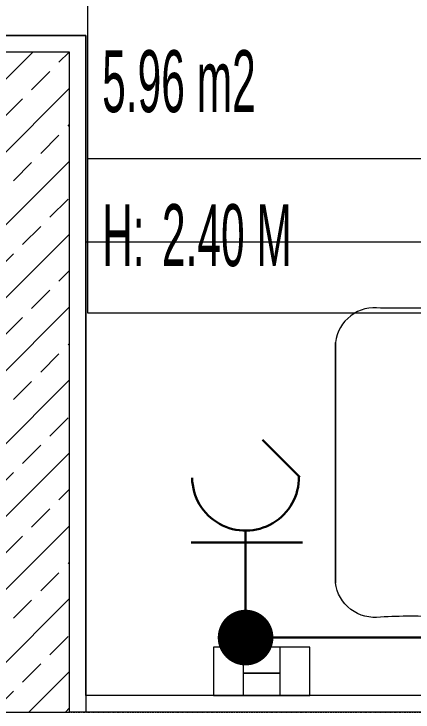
# Model space of a CAD drawing. Extents: x -1439 to 23780, y -1362 to 4476.
# Drawn here: x 1255.8 to 1304.2, y 345 to 429.6 of the extents above; entities that cross this region are included whole.
import ezdxf
from ezdxf.enums import TextEntityAlignment as Align

# ---------------------------------------------------------------- set-up
doc = ezdxf.new("R2010")
doc.units = 0
doc.header["$MEASUREMENT"] = 0
doc.linetypes.add('Audi$0$DASHDOT2', pattern=[0.5, 0.25, -0.125, 0, -0.125])
doc.layers.get('0').update_dxf_attribs({"color": 9, "lineweight": 9})
for name, color, linetype, lineweight in [('Audi$0$01', 8, 'Continuous', 9), ('Audi$0$05V', 8, 'Continuous', 9), ('Audi$0$09W', 8, 'Continuous', 9), ('Audi$0$10', 8, 'Continuous', 9), ('Audi$0$11', 8, 'Continuous', 9), ('Audi$0$14', 8, 'Continuous', 9), ('Audi$0$21', 8, 'Continuous', 9), ('Audi$0$24', 8, 'Audi$0$DASHDOT2', 9), ('Audi$0$35', 8, 'Continuous', 9), ('E-KABLO', 7, 'Continuous', 30), ('E-KAPAKLI PRİZ', 7, 'Continuous', 30)]:
    doc.layers.add(name, color=color, linetype=linetype, lineweight=lineweight)
doc.styles.add('Audi$0$Arial', font='arial.ttf', dxfattribs={"height": 2.5})
doc.styles.add('Audi$0$MuuM_TEXT-STANDART', font='ARIALN.TTF')

# ---------------------------------------------------------------- blocks, each defined once
blk = doc.blocks.new('Audi$0$sıvı sabunluk plan')
for points in [[(5.850000000002363, 1.299999999990177), (2.3647e-12, 1.299999999999998), (2.36469e-11, 13), (5.850000000023647, 12.99999999999017), (5.850000000002363, 1.299999999990177)], [(3.150000000008913, 4.89999999999345), (8.913e-12, 4.899999999997541), (1.70985e-11, 9.399999999997544), (3.150000000017098, 9.399999999993447), (3.150000000008913, 4.89999999999345)], [(5.850000000008913, 4.899999999990176), (3.150000000008913, 4.89999999999345), (3.150000000017098, 9.399999999993447), (5.850000000017098, 9.399999999990175), (5.850000000008913, 4.899999999990176)]]:
    blk.add_lwpolyline(points)
blk = doc.blocks.new('Audi$0$LAVABO BATARYA PLAN')
at = {"layer": 'Audi$0$05V'}
for points in [[(0, 0), (5.5, 0), (5.5, -1.56043671649968), (0, -1.56043671649968)], [(9.768598856153405, 0), (18.06791628154678, 0), (18.06791628154678, -3.386000311968017), (9.768598856153405, -3.386000311968017)], [(1.175242178164807, -1.56043671649968), (4.181375905382083, -1.56043671649968), (4.181375905382083, -16.73827210061427), (1.175242178164807, -16.73827210061427)], [(11.55221723633076, -3.386000311968017), (16.28429790136943, -3.386000311968017), (16.28429790136943, -7.352774273966133), (11.55221723633076, -7.352774273966133)]]:
    blk.add_lwpolyline(points, close=True, dxfattribs=at)
blk = doc.blocks.new('Audi$0$lavabo 120')
at = {"lineweight": 0, "flags": 128}
blk.add_lwpolyline([(54.99999999348074, -1.86194092748e-05), (0, -1.59297496793e-05), (-7.0994719863e-06, -120.0000099692852), (54.99999290332197, -120.0000126589448)], close=True, dxfattribs=at)
blk.add_lwpolyline([(54.99999468028545, -120.000004731527), (54.99999468028545, -1.59297496793e-05), (0, -1.59297496793e-05), (0, -120.000004731527)], close=True)
for points in [[(41.59063104353845, -90.13502500247068), (10.94809010252356, -90.13502500247068, -0.4142135623730951), (8.550034507177768, -87.73696940433092, 0.0358090889722232), (8.033649460412562, -80.5359639604003, -0.0678891822984981), (8.033649460412562, -43.00071644078798, 0.0024556628768309), (8.033649460412562, -35.73529788892574, -0.4181490349546527), (12.19714994821697, -30.2463215593607), (41.32191170938314, -30.2463215593607)], [(11.9284306159243, -90.13502500247068), (42.57097155787049, -90.13502500247068, 0.4142135623730951), (44.96902715228497, -87.73696940433092, -0.0358090889722232), (45.48541219998151, -80.5359639604003, 0.0678891822984981), (45.48541219998151, -43.00071644078798, -0.0259664768697311), (45.48541219998151, -35.73529788892574, 0.4181490349546527), (41.32191170938314, -30.2463215593607), (12.19714994821697, -30.2463215593607)]]:
    blk.add_lwpolyline(points, format="xyb")
for centre, radius in [((26.4280698960647, -60.16625370126075), 4.135803964839348), ((26.51246910728514, -60.08181627135582), 2.278924267635933)]:
    blk.add_circle(centre, radius)
at = {"extrusion": (0, 0, -1)}
blk.add_ellipse((42.15586324315518, -60.31530366133757), major_axis=(-5.338335500000001e-09, 1.380670465528964), ratio=0.6670806402108358, start_param=3.141592659385913, end_param=9.4247779665655, dxfattribs=at)
at = {"extrusion": (0, 0, -1), "zscale": -1, "rotation": 90}
blk.add_blockref('Audi$0$LAVABO BATARYA PLAN', (-54.99999659415334, -62.86299456696815), dxfattribs=at)
at = {"layer": 'Audi$0$05V'}
blk.add_blockref('Audi$0$sıvı sabunluk plan', (49.14999659266323, -28.46625293832131), dxfattribs=at)
blk = doc.blocks.new('Audi$0$p-kolon_80x80')
at = {"layer": 'Audi$0$09W'}
h = blk.add_hatch(dxfattribs=at)
h.set_pattern_fill('ANSI33', color=256, scale=25, style=0)
h.set_pattern_definition([(45, (-1222.499999999862, -385.0000000046564), (-4.419417382415921, 4.419417382415921), []), (45, (-1218.080582624861, -385.0000000046564), (-4.419417382415921, 4.419417382415921), [3.125, -1.5625])])
h.paths.add_polyline_path([(-40, -40), (40, -40), (40, 40), (-40, 40)])
blk.add_lwpolyline([(-40, -40), (40, -40), (40, 40), (-40, 40)], close=True)
blk = doc.blocks.new('Audi$0$P-AKS_AUDI')
at = {"layer": 'Audi$0$24'}
blk.add_lwpolyline([(-3840, -2440), (360, -2440)], dxfattribs=at)
blk = doc.blocks.new('Audi$0$0_roomno2')
blk.add_lwpolyline([(19.375, -10.50000000000218), (0, -10.50000000000218), (0, 0), (19.375, 0)], close=True)
for points in [[(0, -3.000000000001453), (19.375, -3.000000000001453)], [(8.125, -3.000000000001453), (8.125, -10.50000000000218)], [(11.875, -3.000000000001453), (11.875, -10.50000000000218)], [(15.625, -3.000000000001453), (15.625, -10.50000000000218)], [(0, -6.750000000001456), (8.125, -6.750000000001456)]]:
    blk.add_lwpolyline(points)
at = {"style": 'Audi$0$MuuM_TEXT-STANDART', "width": 0.6}
blk.add_text('H:', height=1.5, dxfattribs=at).set_placement((0.3500000000000001, -8.607952679349546), align=Align.MIDDLE_LEFT)
at = {"style": 'Audi$0$Arial'}
blk.add_attdef('ODANO', (0, 1.170000000001164), '', height=2, dxfattribs=at)
blk.add_attdef('MEKANADI', text='', height=2, dxfattribs=at).set_placement((0.3500000000000002, -3.000000000001453), align=Align.BOTTOM_LEFT)
at = {"style": 'Audi$0$MuuM_TEXT-STANDART', "width": 0.6}
for tag, p in [('YER01', (10, -4.500000000001453)), ('TAVAN01', (13.75, -4.500000000001453)), ('DUVAR01', (17.5, -4.500000000001453)), ('YER02', (10, -6.750000000001456)), ('TAVAN02', (13.75, -6.750000000001456)), ('DUVAR02', (17.5, -6.750000000001456)), ('YER03', (10, -9.000000000001457)), ('TAVAN03', (13.75, -9.000000000001457)), ('DUVAR03', (17.5, -9.000000000001457))]:
    blk.add_attdef(tag, text='', height=1.5, dxfattribs=at).set_placement(p, align=Align.MIDDLE_CENTER)
for tag, p in [('M2', (0.3500000000000001, -4.875000000001453)), ('TEMIZTAVANYUKSEKLIGI', (1.799999999999999, -8.607952679349546))]:
    blk.add_attdef(tag, text='', height=1.5, dxfattribs=at).set_placement(p, align=Align.MIDDLE_LEFT)
blk = doc.blocks.new('Audi$0$p-zemin kat')
at = {"layer": 'Audi$0$11'}
blk.add_lwpolyline([(1182.499999999861, 425.0000000046566), (1182.499999999861, 825.0000000046565), (1162.499999999861, 825.0000000046565), (1162.499999999861, 325.0000000046493), (1699.556542987993, 325.0000000046348), (1699.556542987993, 345.0000000046348), (1262.499999999861, 345.0000000044134)], dxfattribs=at)
at = {"layer": 'Audi$0$14'}
blk.add_lwpolyline([(1182.499999999861, 427.0000000046564), (1264.499999999861, 427.0000000046564), (1264.499999999861, 345.0000000044143)], dxfattribs=at)
at = {"layer": 'Audi$0$35'}
blk.add_lwpolyline([(1387.500009171701, 347.0000000046348), (1264.499999999861, 347.0000000046348), (1264.499999999861, 427.0000000046564), (1184.499999999861, 427.0000000046564), (1184.499999999861, 516.9999946859388), (1387.500006494978, 516.999998232284)], close=True, dxfattribs=at)
at = {"layer": 'Audi$0$01'}
blk.add_blockref('Audi$0$p-kolon_80x80', (1222.499999999861, 385.0000000046566), dxfattribs=at)
at = {"layer": 'Audi$0$21'}
ref = blk.add_blockref('Audi$0$0_roomno2', (1264.714447048235, 445.8496317222961), dxfattribs=dict(at, xscale=5, yscale=5, zscale=5))
ref.add_attrib('ODANO', 'AUDI-ZK-05', dxfattribs={"layer": '0', "height": 9.999999999999995, "style": 'Audi$0$MuuM_TEXT-STANDART'}).set_placement((1264.714447048235, 445.8496317222961), align=Align.BOTTOM_LEFT)
ref.add_attrib('MEKANADI', 'WC BAY', dxfattribs={"layer": '0', "height": 10, "style": 'Audi$0$MuuM_TEXT-STANDART'}).set_placement((1266.46444704824, 430.8496317222886), align=Align.BOTTOM_LEFT)
ref.add_attrib('M2', '5.96 m2', dxfattribs={"layer": '0', "height": 7.499999999999996, "style": 'Audi$0$MuuM_TEXT-STANDART', "width": 0.6000000000000002}).set_placement((1266.46444704824, 421.4746317222886), align=Align.MIDDLE_LEFT)
ref.add_attrib('TEMIZTAVANYUKSEKLIGI', '2.40 M', dxfattribs={"layer": '0', "height": 7.499999999999996, "style": 'Audi$0$MuuM_TEXT-STANDART', "width": 0.6000000000000002}).set_placement((1273.714447048235, 402.8098683255448), align=Align.MIDDLE_LEFT)
ref.add_attrib('YER01', 'Y08', dxfattribs={"layer": '0', "height": 7.499999999999996, "style": 'Audi$0$MuuM_TEXT-STANDART', "width": 0.6000000000000002}).set_placement((1314.714447048235, 423.3496317222889), align=Align.MIDDLE_CENTER)
ref.add_attrib('TAVAN01', 'T01', dxfattribs={"layer": '0', "height": 7.499999999999996, "style": 'Audi$0$MuuM_TEXT-STANDART', "width": 0.6000000000000002}).set_placement((1333.464447048235, 423.3496317222889), align=Align.MIDDLE_CENTER)
ref.add_attrib('DUVAR01', 'D11', dxfattribs={"layer": '0', "height": 7.499999999999996, "style": 'Audi$0$MuuM_TEXT-STANDART', "width": 0.6000000000000002}).set_placement((1352.214447048235, 423.3496317222889), align=Align.MIDDLE_CENTER)
ref.add_attrib('TAVAN02', 'T09', dxfattribs={"layer": '0', "height": 7.499999999999996, "style": 'Audi$0$MuuM_TEXT-STANDART', "width": 0.6000000000000002}).set_placement((1333.464447048235, 412.0996317222886), align=Align.MIDDLE_CENTER)
at = {"layer": 'Audi$0$24'}
blk.add_blockref('Audi$0$P-AKS_AUDI', (4722.49999999986, 2785.000000004649), dxfattribs=at)
blk = doc.blocks.new('100_KAPAKLI PRİZ')
at = {"layer": 'E-KAPAKLI PRİZ', "color": 4}
for p, q in [((1.215814954601228, 3.600277454039313), (0.3785433852463029, 4.43754902339424)), ((0, 2.400173244881443), (0, 0)), ((-1.223023227008524, 2.136300217214738), (1.279205538914538, 2.136300217214738))]:
    blk.add_line(p, q, dxfattribs=at)
blk.add_arc((0, 3.600173235725377), 1.199999990853848, 180.755130769776, 0.7551307697759941, dxfattribs=at)

msp = doc.modelspace()

# ---------------------------------------------------------------- linework, layer by layer
at = {"layer": 'E-KABLO', "color": 6}
msp.add_line((1283.859092419006, 354.0263072123366), (1380.500000923148, 354.0263072123366), dxfattribs=at)
at = {"layer": 'E-KABLO', "color": 4, "linetype": 'Continuous', "const_width": 3.375}
msp.add_lwpolyline([(1285.546592419122, 354.0263072123366, -1), (1282.171592418889, 354.0263072123366, -1)], format="xyb", close=True, dxfattribs=at)

# ---------------------------------------------------------------- block references
at = {"layer": 'Audi$0$05V', "xscale": -1, "rotation": 90}
msp.add_blockref('Audi$0$lavabo 120', (1264.499984070111, 401.9999999981155), dxfattribs=at)
at = {"layer": 'Audi$0$10'}
msp.add_blockref('Audi$0$p-zemin kat', (1.42e-14, 0), dxfattribs=at)
at = {"layer": 'E-KAPAKLI PRİZ', "xscale": 5.399999999999998, "yscale": 5.399999999999998, "zscale": 5.399999999999998}
msp.add_blockref('100_KAPAKLI PRİZ', (1283.859092419006, 354.0263072123366), dxfattribs=at)

doc.saveas('drawing.dxf')
